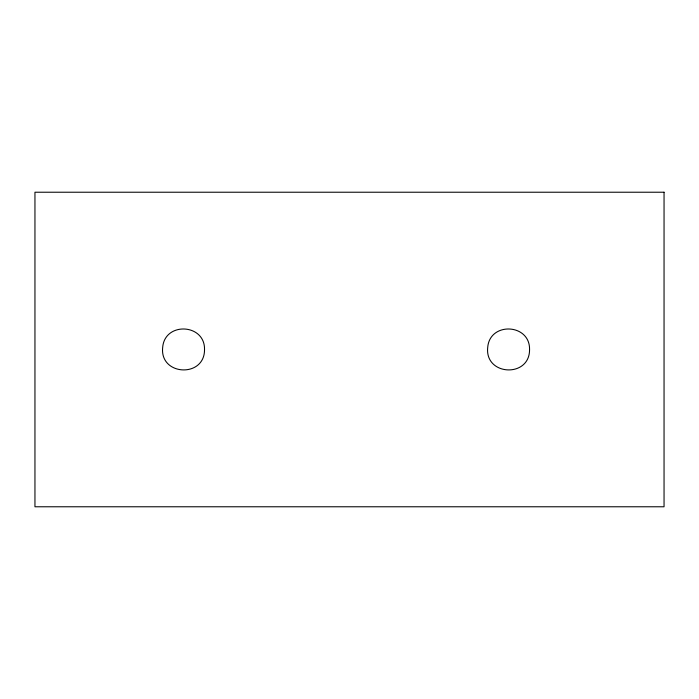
<?xml version="1.0" encoding="UTF-8"?>
<svg xmlns="http://www.w3.org/2000/svg" width="699" height="699" viewBox="0 0 699 699"><rect width="100%" height="100%" fill="white"/><g stroke="black" fill="none" stroke-linecap="round" stroke-linejoin="round"><path stroke-width="1.05" d="M204.519 349.5C204.816 378.133 159.547 375.905 162.675 347.42C164.702 321.549 205.069 323.541 204.519 349.5M529.554 349.5C529.851 378.133 484.582 375.905 487.71 347.42C489.737 321.549 530.104 323.541 529.554 349.5M664.05 192.225L34.95 192.225L34.95 506.775L664.05 506.775L664.05 192.225"/></g></svg>
